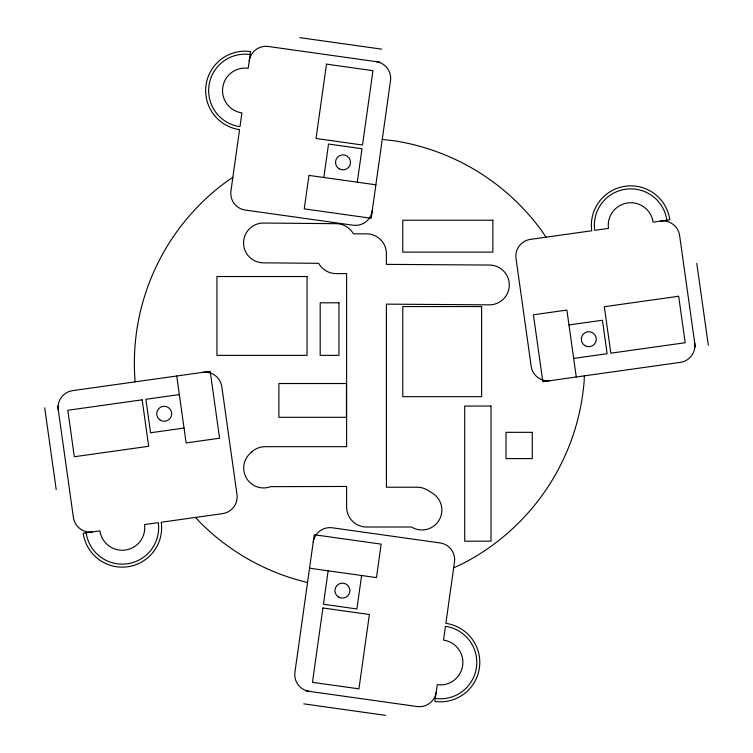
<?xml version="1.0" encoding="UTF-8"?>
<svg xmlns="http://www.w3.org/2000/svg" width="753" height="753" viewBox="0 0 753 753"><rect width="100%" height="100%" fill="white"/><g stroke="black" fill="none" stroke-linecap="round" stroke-linejoin="round"><path stroke-width="1.13" d="M584.366 375.86L584.159 381.037A225.251 225.251 0 0 1 461.871 564.063L453.664 567.847M323.828 177.492L328.524 144.039L361.986 148.736L357.28 182.198M328.139 570.802L323.442 604.264L356.894 608.961L361.6 575.508M232.856 177.35L227.208 181.125A225.251 225.251 0 0 0 135.051 381.037L135.145 381.846M568.967 324.948L602.428 320.241L607.125 353.703L573.664 358.409M179.336 394.591L145.875 399.297L150.572 432.759L184.033 428.052M382.251 139.39L394.845 140.886A225.251 225.251 0 0 1 541.84 230.964L546 237.186M299.882 37.65L381.667 49.143M379.841 62.16L268.313 46.479A16.895 16.895 0 0 0 249.234 60.861M375.869 184.805L308.956 175.402L304.25 208.863L371.173 218.266L390.506 80.712A16.895 16.895 0 0 0 376.124 61.633M309.549 568.195L376.472 577.598L381.169 544.137L314.255 534.734L294.922 672.288A16.895 16.895 0 0 0 309.304 691.367M305.586 690.84L417.115 706.521A16.895 16.895 0 0 0 436.194 692.139M303.751 703.857L385.545 715.35M307.544 582.493L307.026 582.389A225.251 225.251 0 0 1 200.326 522.638L195.516 517.424M696.789 263.39L708.291 345.175M695.273 347.001L679.601 235.473A16.895 16.895 0 0 0 660.522 221.1M576.28 376.999L566.877 310.076L533.416 314.782L542.819 381.696L680.373 362.362A16.895 16.895 0 0 0 694.755 343.283M176.72 376.001L186.123 442.924L219.584 438.218L210.181 371.304L72.627 390.638A16.895 16.895 0 0 0 58.245 409.717M57.727 405.999L73.399 517.527A16.895 16.895 0 0 0 92.478 531.9M44.709 407.825L56.211 489.61M86.162 532.795A36.417 36.417 0 0 0 127.285 563.79A36.417 36.417 0 0 0 158.281 522.657L144.529 524.587A22.524 22.524 0 0 1 125.356 550.029A22.524 22.524 0 0 1 99.914 530.856L83.188 533.209A39.42 39.42 0 0 0 127.709 566.764A39.42 39.42 0 0 0 161.255 522.243L222.596 513.621A16.895 16.895 0 0 0 236.979 494.542L221.824 386.722A16.895 16.895 0 0 0 202.745 372.349M435.309 698.464A36.417 36.417 0 0 0 476.433 667.469A36.417 36.417 0 0 0 445.437 626.336L443.508 640.097A22.524 22.524 0 0 1 462.681 665.53A22.524 22.524 0 0 1 437.239 684.703L434.886 701.438A39.42 39.42 0 0 0 479.407 667.883A39.42 39.42 0 0 0 445.861 623.362L454.483 562.02A16.895 16.895 0 0 0 440.1 542.941L332.289 527.787A16.895 16.895 0 0 0 313.21 542.169M666.838 220.205A36.417 36.417 0 0 0 625.715 189.21A36.417 36.417 0 0 0 594.719 230.343L608.471 228.413A22.524 22.524 0 0 1 627.644 202.971A22.524 22.524 0 0 1 653.086 222.144L669.812 219.791A39.42 39.42 0 0 0 625.291 186.236A39.42 39.42 0 0 0 591.745 230.757L530.404 239.379A16.895 16.895 0 0 0 516.021 258.458L531.176 366.278A16.895 16.895 0 0 0 550.255 380.651M250.118 54.536A36.417 36.417 0 0 0 208.995 85.531A36.417 36.417 0 0 0 239.981 126.664L241.92 112.903A22.524 22.524 0 0 1 222.747 87.47A22.524 22.524 0 0 1 248.189 68.297L250.542 51.562A39.42 39.42 0 0 0 206.021 85.117A39.42 39.42 0 0 0 239.567 129.638L230.945 190.98A16.895 16.895 0 0 0 245.327 210.059L353.138 225.213A16.895 16.895 0 0 0 372.217 210.831M326.491 64.137L316.034 138.486L362.513 145.018L372.961 70.669L326.491 64.137M322.915 607.982L312.467 682.331L358.936 688.863L369.384 614.514L322.915 607.982M251.493 452.101L249.93 453.579A19.898 19.898 0 0 0 270.656 486.645L346.615 486.466L346.615 507.117A19.898 19.898 0 0 0 366.513 527.015L411.552 527.015A19.889 19.889 0 0 0 438.914 520.502A19.889 19.889 0 0 0 432.42 493.14L427.638 490.184A19.898 19.898 0 0 0 417.2 487.219L386.411 487.219L386.411 304.146L489.281 304.843A19.898 19.898 0 0 0 509.31 285.086A19.898 19.898 0 0 0 489.554 265.056L386.411 264.359L386.411 253.714A19.898 19.898 0 0 0 366.513 233.816L353.421 233.816L352.686 232.573A19.898 19.898 0 0 0 336.28 223.679L263.625 223.039A19.898 19.898 0 0 0 243.548 242.758A19.898 19.898 0 0 0 263.277 262.835L318.698 263.315L319.564 264.764A19.898 19.898 0 0 0 336.102 273.603L346.615 273.603L346.615 446.67L265.15 446.67A19.898 19.898 0 0 0 251.493 452.101M678.669 296.258L604.311 306.716L610.843 353.185L685.192 342.728L678.669 296.258M142.157 399.815L67.808 410.272L74.331 456.742L148.689 446.284L142.157 399.815M492.876 220.215L402.78 220.215L402.78 252.123L492.876 252.123L492.876 220.215M307.045 276.53L216.949 276.53L216.949 355.36L307.045 355.36L307.045 276.53M338.954 302.8L320.185 302.8L320.185 355.36L338.954 355.36L338.954 302.8M481.619 306.556L402.78 306.556L402.78 396.662L481.619 396.662L481.619 306.556M346.465 383.522L278.892 383.522L278.892 417.303L346.465 417.303L346.465 383.522M491.003 406.046L464.723 406.046L464.723 541.191L491.003 541.191L491.003 406.046M532.296 432.326L506.016 432.326L506.016 458.605L532.296 458.605L532.296 432.326M160.097 420.061A7.511 7.511 0 0 0 171.703 414.206A7.511 7.511 0 0 0 160.831 407.072A7.511 7.511 0 0 0 160.097 420.061M338.398 596.969A7.511 7.511 0 0 0 349.919 590.936A7.511 7.511 0 0 0 338.935 583.98A7.511 7.511 0 0 0 338.398 596.969M584.676 345.505A7.511 7.511 0 0 0 596.282 339.65A7.511 7.511 0 0 0 585.41 332.515A7.511 7.511 0 0 0 584.676 345.505M338.991 168.71A7.511 7.511 0 0 0 350.512 162.686A7.511 7.511 0 0 0 339.528 155.72A7.511 7.511 0 0 0 338.991 168.71"/></g></svg>
